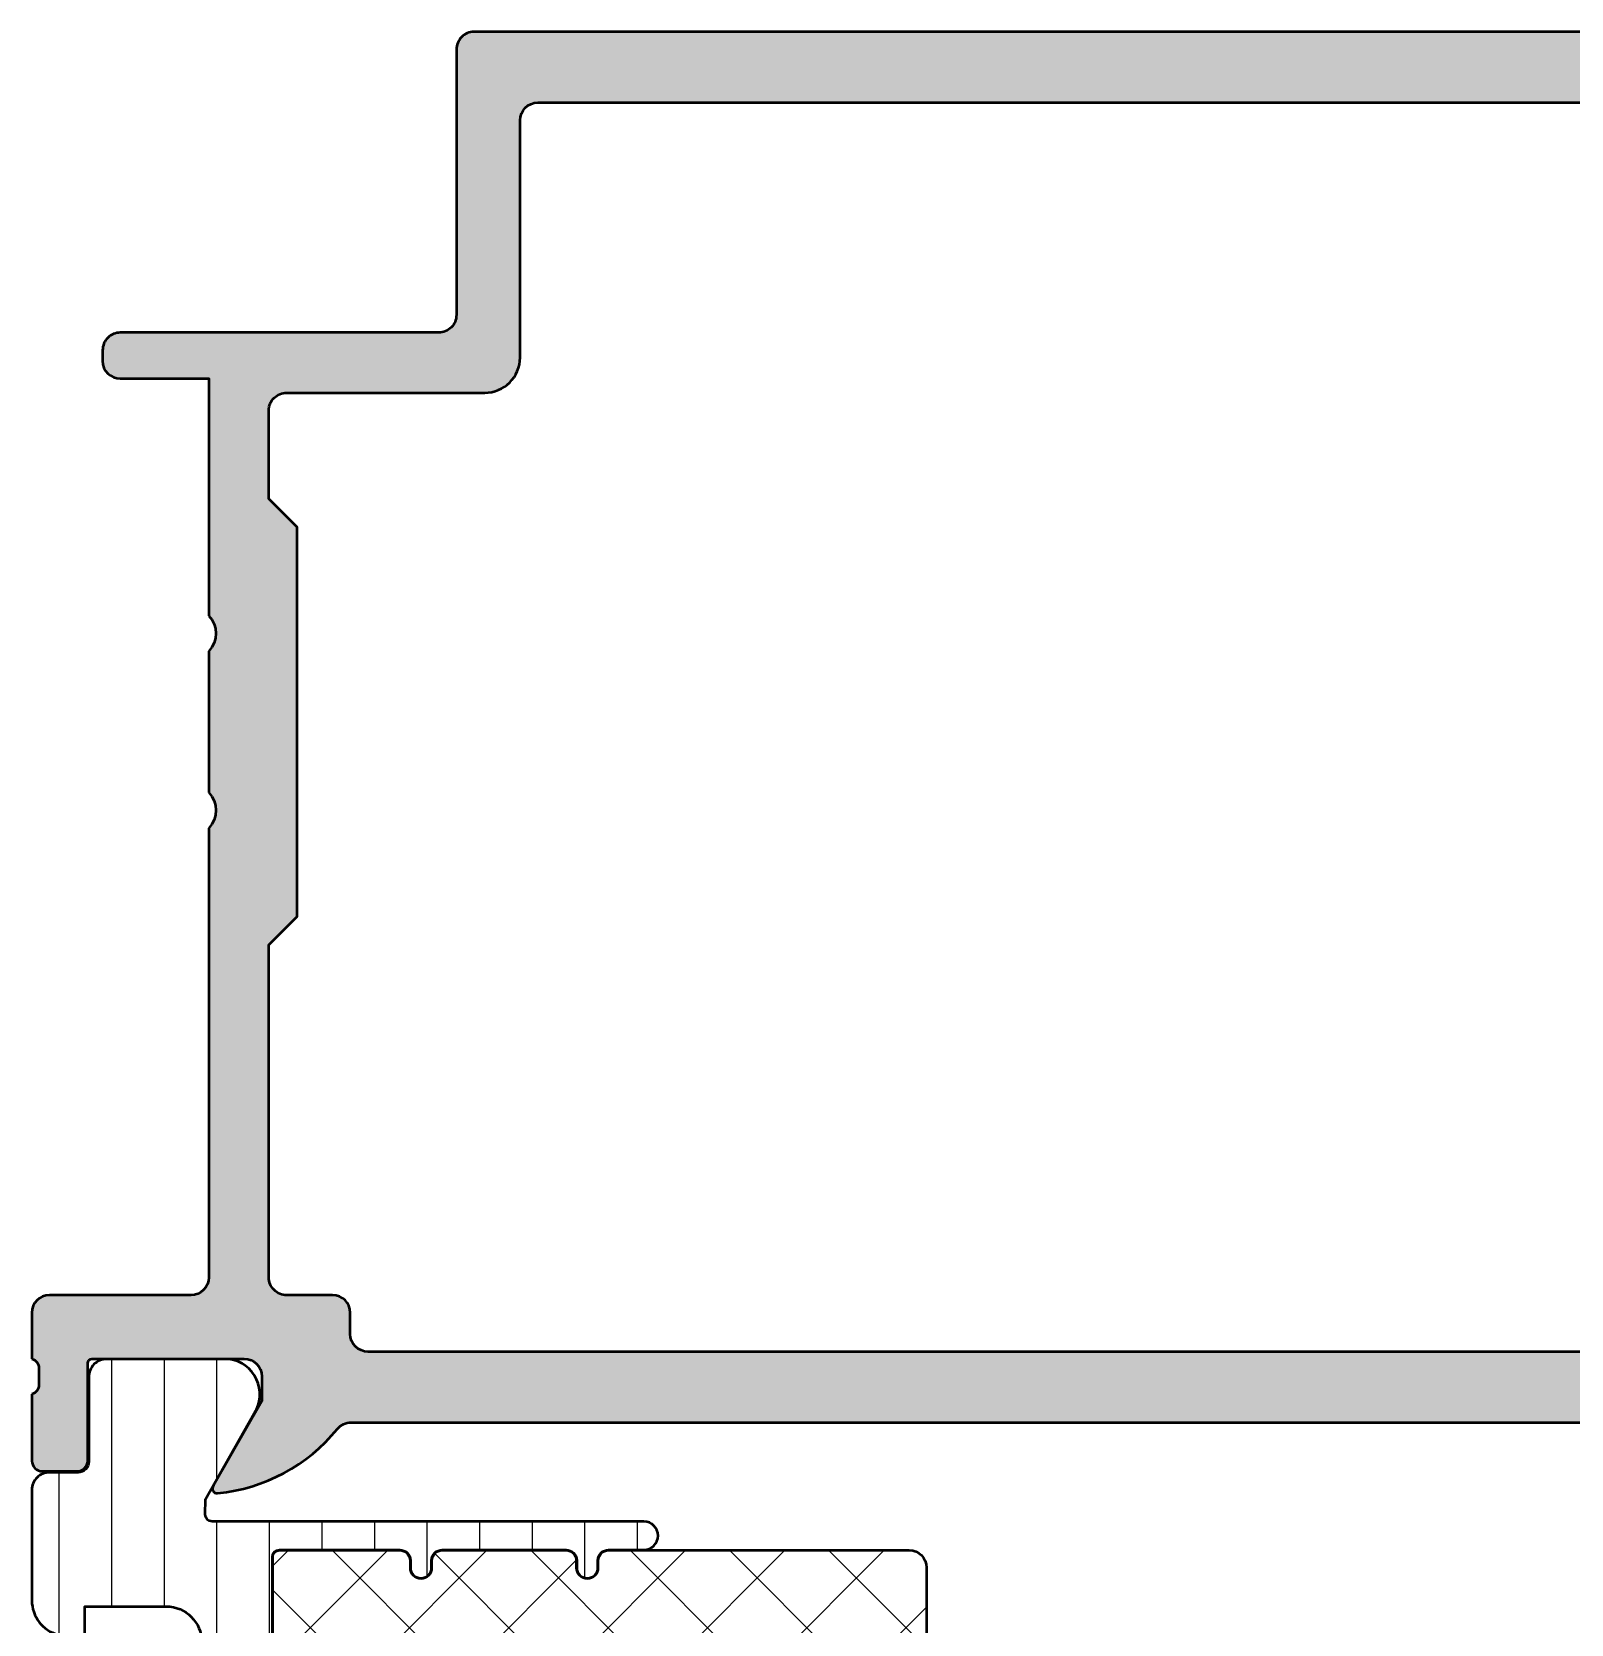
# Model space of a CAD drawing. Extents: x 5 to 135, y 0 to 90.
# Drawn here: x 23 to 66.51, y 45 to 90 of the extents above; entities that cross this region are included whole.
import ezdxf

# ---------------------------------------------------------------- set-up
doc = ezdxf.new("R2010")
doc.units = 0
for name, color, linetype, lineweight in [('0S-Alu contour', 7, 'Continuous', 50), ('0S-Alu hatch', 252, 'Continuous', 25), ('0S-Plastic contour', 254, 'Continuous', 50), ('0S-Plastic hatch', 253, 'Continuous', 25), ('0S-PT contour', 91, 'Continuous', 50), ('0S-PT hatch', 103, 'Continuous', 25)]:
    doc.layers.add(name, color=color, linetype=linetype, lineweight=lineweight)

# ---------------------------------------------------------------- blocks, each defined once
blk = doc.blocks.new('438170__1D05516E_EC9C_4BE5_8B2B_4D52592738B3_')
at = {"layer": '0S-Alu hatch'}
h = blk.add_hatch(color=256, dxfattribs=at)
edge = h.paths.add_edge_path()
edge.add_line((110, 90), (35.49998668463377, 90.00000000000047))
edge.add_arc((35.49998668463377, 89.50000000000013), 0.5000000000003411, 90, 180.00031508065)
edge.add_line((34.99998668464099, 89.49999725040276), (35.0000279287147, 82.00000274960851))
edge.add_ellipse((34.50002792872218, 82.00000000000159), major_axis=(-0.5000000000000854, 0), ratio=1, start_angle=89.9999999999983, end_angle=180.00031508065, ccw=False)
edge.add_line((34.50002792872216, 81.5000000000015), (25.50002792534575, 81.50000000000172))
edge.add_arc((25.50002792534574, 81.00000000000193), 0.4999999999997869, 89.99999999999837, 180)
edge.add_line((25.00002792534595, 81.00000000000193), (25.00002792534571, 80.70000000000236))
edge.add_arc((25.50002792534594, 80.70000000000199), 0.5000000000002274, 180, 270)
edge.add_line((25.50002792534594, 80.20000000000176), (28.00002792534588, 80.20000000000176))
edge.add_line((28.00002792534588, 80.20000000000176), (28.00002792534582, 73.49997253418145))
edge.add_ellipse((27.47500097135315, 72.99997253418145), major_axis=(-0.7250195186467849, 0), ratio=1, start_angle=136.398650048409, end_angle=223.6013499515911, ccw=False)
edge.add_line((28.00002792534582, 72.49997253418145), (28.00002792534576, 68.50000000000162))
edge.add_ellipse((27.47500096206292, 67.9999999911542), major_axis=(-0.7250195314758243, 0), ratio=1, start_angle=136.3986500484102, end_angle=223.6013499515962, ccw=False)
edge.add_line((28.00002792534582, 67.49999998230683), (27.99998982430046, 54.79999849996055))
edge.add_ellipse((27.49998982430287, 54.80000000000162), major_axis=(-0.4999999999998343, 0), ratio=1, start_angle=90, end_angle=179.9998281092619, ccw=False)
edge.add_line((27.49998982430287, 54.30000000000179), (23.49998982430313, 54.30000000000179))
edge.add_arc((23.49998982430313, 53.80000000000142), 0.5000000000003695, 90, 179.9998635457088)
edge.add_line((22.99998982430418, 53.80000119078975), (22.99998672830348, 52.50000000000057))
edge.add_ellipse((22.92115028176028, 52.23247940800724), major_axis=(-0.278895056327692, 0), ratio=1, start_angle=178.8354106259116, end_angle=253.58012358048842, ccw=False)
edge.add_line((23.19998772830358, 52.2268110000089), (23.19998772830349, 51.77321700000927))
edge.add_ellipse((22.92111963266049, 51.76755634053167), major_axis=(-0.278925541736984, 0), ratio=1, start_angle=106.42459455534001, end_angle=181.1628700729997, ccw=False)
edge.add_line((22.99998672830354, 51.50001300000887), (22.99998672830361, 49.62000200000024))
edge.add_arc((23.29998672830334, 49.62000200000026), 0.2999999999997271, 180, 269.9999999999919)
edge.add_line((23.29998672830329, 49.32000200000053), (24.27996104734628, 49.32000200000039))
edge.add_arc((24.27996104734632, 49.6200020000004), 0.3000000000000114, 269.9999999999919, 360)
edge.add_line((24.57996104734633, 49.6200020000004), (24.57996104734633, 52.38000000000035))
edge.add_ellipse((24.69996104734622, 52.38000000000035), major_axis=(-0.1199999999998908, 0), ratio=1, start_angle=270, end_angle=360, ccw=False)
edge.add_line((24.69996104734622, 52.50000000000024), (28.99998672830364, 52.50000000000024))
edge.add_ellipse((28.99998672830364, 52.00000000000027), major_axis=(-0.4999999999999716, 0), ratio=1, start_angle=180, end_angle=270, ccw=False)
edge.add_line((29.49998672830361, 52.00000000000027), (29.49998672830361, 51.30000000000042))
edge.add_line((29.49998672830361, 51.30000000000042), (28.13475784249806, 48.91635941813643))
edge.add_arc((28.23484741077079, 48.83108081220917), 0.1314928222600668, 139.5682419633989, 277.3366003641128)
edge.add_arc((27.76176348712832, 53.67660886184832), 5.000000000000373, 275.6225775508105, 320.7939814437909)
edge.add_ellipse((32.02359300292759, 50.20000000000269), major_axis=(-0.4999999999997529, 0), ratio=1, start_angle=269.9999999999984, end_angle=320.79398144379115, ccw=False)
edge.add_line((32.0235930029276, 50.70000000000245), (94.80000305174934, 50.69999999999947))
edge.add_ellipse((94.80000305174931, 50.19999999999461), major_axis=(-0.5000000000048673, 0), ratio=1, start_angle=197.7484163560703, end_angle=269.99999999999676, ccw=False)
edge.add_arc((100.0382262929281, 51.87660886184403), 5.000000000000405, 197.7484163560701, 264.3774224492231)
edge.add_arc((99.56188326710739, 47.03811978464394), 0.1381197846482686, 264.3774224492271, 389.9999999999965)
edge.add_line((99.68149850937805, 47.10717967696807), (98.30000305175571, 49.49999999999556))
edge.add_line((98.30000305175571, 49.49999999999556), (98.3000030517557, 50.19999999999573))
edge.add_ellipse((98.8000030517557, 50.19999999999573), major_axis=(-0.4999999999999858, 0), ratio=1, start_angle=270, end_angle=360, ccw=False)
edge.add_line((98.8000030517557, 50.69999999999571), (103.1000287327131, 50.69999999999573))
edge.add_ellipse((103.1000287327131, 50.5799999999959), major_axis=(-0.1199999999998269, 0), ratio=1, start_angle=180, end_angle=270, ccw=False)
edge.add_line((103.220028732713, 50.5799999999959), (103.220028732713, 47.82000199999572))
edge.add_arc((103.5200287327128, 47.82000199999572), 0.2999999999998408, 180, 269.9999999999973)
edge.add_line((103.5200287327128, 47.52000199999588), (104.5000030517558, 47.52000199999588))
edge.add_arc((104.5000030517558, 47.82000199999578), 0.2999999999998977, 269.9999999999973, 360)
edge.add_line((104.8000030517557, 47.82000199999578), (104.8000030517557, 49.70001300000433))
edge.add_ellipse((104.8788701473988, 49.96755634052711), major_axis=(-0.278925541736971, 0), ratio=1, start_angle=-1.1628700728680883, end_angle=73.57540544465712, ccw=False)
edge.add_line((104.6000020517558, 49.97321700000409), (104.6000020517558, 50.4268110000043))
edge.add_ellipse((104.8788394982987, 50.43247940800267), major_axis=(-0.2788950563273669, 0), ratio=1, start_angle=-73.58012358050229, end_angle=1.1645893740987958, ccw=False)
edge.add_line((104.8000030517557, 50.69999999999573), (104.8000030517574, 70.00000000000031))
edge.add_ellipse((105.1000030517576, 70.00000000000028), major_axis=(-0.300000000000125, 0), ratio=1, start_angle=269.99999999999454, end_angle=360, ccw=False)
edge.add_line((105.1000030517576, 70.30000000000041), (108.2999999999999, 70.30000000000007))
edge.add_line((108.2999999999999, 70.30000000000007), (108.2999999999999, 69.50000000000023))
edge.add_line((108.2999999999999, 69.50000000000023), (109.2999999999999, 69.50000000000024))
edge.add_arc((109.2999999999999, 70.00000000000023), 0.4999999999999858, 270, 360)
edge.add_line((109.7999999999999, 70.00000000000023), (109.7999999999999, 74.50000000000028))
edge.add_arc((108.8, 74.50000000000028), 0.999999999999943, 0, 90)
edge.add_line((108.8, 75.50000000000021), (108.2999999999999, 75.50000000000021))
edge.add_line((108.2999999999999, 75.50000000000021), (108.2999999999999, 73.0000000000002))
edge.add_ellipse((107.3, 73.0000000000002), major_axis=(-0.9999999999999715, 0), ratio=1, start_angle=90.0000000000008, end_angle=180, ccw=False)
edge.add_line((107.3, 72.00000000000023), (105.9999999999999, 72.00000000000021))
edge.add_ellipse((105.9999999999999, 73.00000000000013), major_axis=(-0.9999999999999147, 0), ratio=1, start_angle=0, end_angle=90, ccw=False)
edge.add_line((105, 73.00000000000013), (104.9999999999999, 80.00000000000023))
edge.add_ellipse((105.5249999999999, 80.50000000000023), major_axis=(-0.7249999999999732, 0), ratio=1, start_angle=-43.60281897270562, end_angle=43.60281897270568, ccw=False)
edge.add_line((104.9999999999999, 81.00000000000021), (104.9999999999999, 87.0000000000002))
edge.add_ellipse((106, 87.0000000000002), major_axis=(-1.000000000000028, 0), ratio=1, start_angle=270, end_angle=360, ccw=False)
edge.add_line((106, 88.00000000000023), (107.2999999999999, 88.00000000000023))
edge.add_ellipse((107.2999999999999, 87.00000000000021), major_axis=(-1, 0), ratio=1, start_angle=180, end_angle=270, ccw=False)
edge.add_line((108.2999999999999, 87.00000000000021), (108.2999999999999, 85.50000000000023))
edge.add_line((108.2999999999999, 85.50000000000023), (108.8999999999999, 85.50000000000023))
edge.add_line((108.8999999999999, 85.50000000000023), (109.9999999999999, 86.60000000000014))
edge.add_line((109.9999999999999, 86.60000000000014), (110, 90))
edge = h.paths.add_edge_path()
edge.add_line((36.80000730490046, 80.79999999998356), (36.8000073050211, 87.49963954735553))
edge.add_ellipse((37.30000730502114, 87.49963954735553), major_axis=(-0.5000000000000427, 0), ratio=1, start_angle=270.0006221125679, end_angle=360, ccw=False)
edge.add_line((37.30000187606483, 87.99963954732608), (102.4999976228007, 88.00034748316875))
edge.add_ellipse((102.5000030517569, 87.50034748319814), major_axis=(-0.5000000000000855, 0), ratio=1, start_angle=180, end_angle=270.0006221125549, ccw=False)
edge.add_line((103.000003051757, 87.50034748319814), (103.0000030517565, 53.19999999999884))
edge.add_ellipse((102.5000030517565, 53.19999999999884), major_axis=(-0.5, 0), ratio=1, start_angle=89.9999999999967, end_angle=180, ccw=False)
edge.add_line((102.5000030517565, 52.69999999999884), (32.49998997047801, 52.70000000000242))
edge.add_ellipse((32.49998997047804, 53.20000000000241), major_axis=(-0.4999999999999858, 0), ratio=1, start_angle=0, end_angle=89.9999999999967, ccw=False)
edge.add_line((31.99998997047805, 53.20000000000241), (31.99998997047805, 53.79932858417095))
edge.add_arc((31.499989970478, 53.79932858417095), 0.500000000000057, 0, 90)
edge.add_line((31.499989970478, 54.29932858417101), (30.19998997048262, 54.29932858417101))
edge.add_ellipse((30.19998997048262, 54.79932858417097), major_axis=(-0.4999999999999574, 0), ratio=1, start_angle=-0.00023128442859388088, end_angle=90, ccw=False)
edge.add_line((29.69998997048674, 54.79933060250831), (29.70002792286192, 64.20122159173854))
edge.add_line((29.70002792286192, 64.20122159173854), (30.50002792534599, 65.00122159422199))
edge.add_line((30.50002792534599, 65.00122159422199), (30.50002792534565, 76.00122759258501))
edge.add_line((30.50002792534565, 76.00122759258501), (29.70002792534592, 76.80122759258451))
edge.add_line((29.70002792534592, 76.80122759258451), (29.70002792534586, 79.30000000000166))
edge.add_ellipse((30.20002792534589, 79.30000000000166), major_axis=(-0.5000000000000285, 0), ratio=1, start_angle=269.99999999999676, end_angle=360, ccw=False)
edge.add_line((30.20002792534592, 79.80000000000169), (35.80000730490059, 79.80000000000167))
edge.add_arc((35.80000730490059, 80.80000000000155), 0.9999999999998721, 270, 360)
at = {"layer": '0S-Alu contour', "color": 7}
for points in [[(110, 90), (35.49998668463377, 90.00000000000047)], [(34.99998668464099, 89.49999725040276), (35.0000279287147, 82.00000274960851)], [(37.30000187606483, 87.99963954732608), (102.4999976228007, 88.00034748316875)], [(36.80000730490046, 80.79999999998356), (36.8000073050211, 87.49963954735553)], [(34.50002792872216, 81.5000000000015), (25.50002792534575, 81.50000000000172)], [(25.00002792534595, 81.00000000000193), (25.00002792534571, 80.70000000000236)], [(25.50002792534594, 80.20000000000176), (28.00002792534588, 80.20000000000176), (28.00002792534582, 73.49997253418145)], [(30.20002792534592, 79.80000000000169), (35.80000730490059, 79.80000000000167)], [(29.69998997048674, 54.79933060250831), (29.70002792286192, 64.20122159173854), (30.50002792534599, 65.00122159422199), (30.50002792534565, 76.00122759258501), (29.70002792534592, 76.80122759258451), (29.70002792534586, 79.30000000000166)], [(28.00002792534582, 72.49997253418145), (28.00002792534576, 68.50000000000162)], [(28.00002792534582, 67.49999998230683), (27.99998982430046, 54.79999849996055)], [(27.49998982430287, 54.30000000000179), (23.49998982430313, 54.30000000000179)], [(31.499989970478, 54.29932858417101), (30.19998997048262, 54.29932858417101)], [(22.99998982430418, 53.80000119078975), (22.99998672830348, 52.50000000000057)], [(31.99998997047805, 53.20000000000241), (31.99998997047805, 53.79932858417095)], [(102.5000030517565, 52.69999999999884), (32.49998997047801, 52.70000000000242)], [(23.19998772830358, 52.2268110000089), (23.19998772830349, 51.77321700000927)], [(24.57996104734633, 49.6200020000004), (24.57996104734633, 52.38000000000035)], [(24.69996104734622, 52.50000000000024), (28.99998672830364, 52.50000000000024)], [(29.49998672830361, 52.00000000000027), (29.49998672830361, 51.30000000000042), (28.13475784249806, 48.91635941813643)], [(22.99998672830354, 51.50001300000887), (22.99998672830361, 49.62000200000024)], [(32.0235930029276, 50.70000000000245), (94.80000305174934, 50.69999999999947)], [(23.29998672830329, 49.32000200000053), (24.27996104734628, 49.32000200000039)]]:
    blk.add_lwpolyline(points, dxfattribs=at)
for centre, radius, start, end in [((35.49998668463377, 89.50000000000013), 0.5000000000003411, 90, 180.00031508065), ((25.50002792534574, 81.00000000000193), 0.4999999999997869, 89.99999999999837, 180), ((25.50002792534594, 80.70000000000199), 0.5000000000002274, 180, 270), ((35.80000730490059, 80.80000000000155), 0.9999999999998721, 270, 0), ((23.49998982430313, 53.80000000000142), 0.5000000000003695, 90, 179.9998635457088), ((31.499989970478, 53.79932858417095), 0.500000000000057, 0, 90), ((27.76176348712832, 53.67660886184832), 5.000000000000373, 275.6225775508105, 320.7939814437909), ((23.29998672830334, 49.62000200000026), 0.2999999999997271, 180, 269.9999999999919), ((24.27996104734632, 49.6200020000004), 0.3000000000000114, 269.9999999999919, 0), ((28.23484741077079, 48.83108081220917), 0.1314928222600668, 139.5682419633989, 277.3366003641128)]:
    blk.add_arc(centre, radius, start, end, dxfattribs=at)
at = {"layer": '0S-Alu contour', "color": 7, "extrusion": (0, 0, -1)}
for centre, radius, start, end in [((-37.30000730502114, 87.49963954735553), 0.5000000000000427, 0, 89.9993778874321), ((-34.50002792872218, 82.00000000000159), 0.5000000000000854, 179.99968491935, 270.0000000000017), ((-30.20002792534589, 79.30000000000166), 0.5000000000000285, 0, 90.00000000000325), ((-27.47500097135315, 72.99997253418145), 0.7250195186467849, 136.3986500484089, 223.601349951591), ((-27.47500096206292, 67.9999999911542), 0.7250195314758243, 136.3986500484038, 223.6013499515898), ((-27.49998982430287, 54.80000000000162), 0.4999999999998343, 180.0001718907381, 270), ((-30.19998997048262, 54.79932858417097), 0.4999999999999574, 270, 0.0002312844285367), ((-32.49998997047804, 53.20000000000241), 0.4999999999999858, 270.0000000000033, 0), ((-22.92115028176028, 52.23247940800724), 0.278895056327692, 106.4198764195116, 181.1645893740885), ((-24.69996104734622, 52.38000000000035), 0.1199999999998909, 0, 90), ((-28.99998672830364, 52.00000000000027), 0.4999999999999716, 90, 180), ((-22.92111963266049, 51.76755634053167), 0.278925541736984, 178.8371299270003, 253.57540544466), ((-32.02359300292759, 50.20000000000269), 0.4999999999997529, 39.20601855620883, 90.0000000000016)]:
    blk.add_arc(centre, radius, start, end, dxfattribs=at)
blk = doc.blocks.new('284259__58553F47_09EC_408F_94C0_0DFBBCF544B6___F03241F6_946D_484C_BD6D_62B1DB7DDAC7_')
at = {"layer": '0S-Plastic hatch'}
h = blk.add_hatch(dxfattribs=at)
h.set_pattern_fill('ANSI31', color=256, scale=0.4680000000000001, angle=45, style=0)
h.set_pattern_definition([(90, (0, 0), (-1.4859, 0), [])])
edge = h.paths.add_edge_path()
edge.add_line((22.99998674323192, 48.79000299999766), (22.999986728302, 45.66896648204918))
edge.add_arc((24.00109833444349, 45.66967109353213), 1.001111854104481, 180.040326430396, 254.9402975235306)
edge.add_line((23.74098404275708, 44.70294181411158), (24.49998672830331, 44.49999991958055))
edge.add_line((24.49998672830331, 44.49999991958055), (24.49996384012012, 45.49999991958049))
edge.add_line((24.49996384012012, 45.49999991958049), (26.79987212951386, 45.49999992563205))
edge.add_ellipse((26.79987212951385, 44.4998822681647), major_axis=(-1.000117657467349, 0), ratio=1, start_angle=180, end_angle=269.9999999999992, ccw=False)
edge.add_line((27.79998978698119, 44.4998822681647), (27.79998978698126, 37.90010917127506))
edge.add_ellipse((26.79988052924239, 37.90010917127506), major_axis=(-1.00010925773887, 0), ratio=1, start_angle=90.00000030740688, end_angle=180, ccw=False)
edge.add_line((26.79988053460824, 36.89999991353619), (25.50010101908842, 36.89999991261349))
edge.add_ellipse((25.50010101908843, 37.90013710098986), major_axis=(-1.000137188376371, 0), ratio=1, start_angle=0, end_angle=89.9999999999992, ccw=False)
edge.add_line((24.49996383071206, 37.90013710098986), (24.49996384012, 41.4999999195805))
edge.add_line((24.49996384012, 41.4999999195805), (23.74098404275642, 41.29699698989327))
edge.add_arc((24.0011716479505, 40.33020355047965), 1.001192860736555, 105.0627999273956, 179.9547890311816)
edge.add_line((22.99997909890913, 40.33099357192443), (22.99997909890906, 31.66900626725561))
edge.add_arc((24.00113193529431, 31.66971090775821), 1.00115308435846, 180.040326430414, 254.9402975235496)
edge.add_line((23.74100693094084, 30.70294181411145), (24.49996384012, 30.50001215925068))
edge.add_line((24.49996384012, 30.50001215925068), (24.49996383071204, 34.09986884497104))
edge.add_ellipse((25.50010101908843, 34.09986884497101), major_axis=(-1.000137188376399, 0), ratio=1, start_angle=270.00000026673837, end_angle=360, ccw=False)
edge.add_line((25.50010101443233, 35.10000603334741), (26.79988052924236, 35.10000603242477))
edge.add_ellipse((26.7998805292424, 34.09989677468593), major_axis=(-1.000109257738841, 0), ratio=1, start_angle=180, end_angle=270.00000000000244, ccw=False)
edge.add_line((27.79998978698124, 34.09989677468593), (27.79998978006084, 25.81576744381206))
edge.add_ellipse((27.4999897800609, 25.81576744381207), major_axis=(-0.2999999999999403, 0), ratio=1, start_angle=68.53974442791849, end_angle=180, ccw=False)
edge.add_arc((25.99998126739283, 22.00001398454327), 3.799999999999879, 68.53974442791804, 107.0188797955992)
edge.add_ellipse((24.79996536599561, 25.92046827408582), major_axis=(-0.2999999999999751, 0), ratio=1, start_angle=0, end_angle=107.01887979559751, ccw=False)
edge.add_line((24.49996536599563, 25.92046827408582), (24.49996536599552, 27.49999991958027))
edge.add_line((24.49996536599552, 27.49999991958027), (23.74098556863144, 27.2969969898931))
edge.add_arc((24.00117317382618, 26.33020355047949), 1.001192860736714, 105.0627999274319, 179.954789031246)
edge.add_line((22.99998062478464, 26.33099357192314), (22.99998062478471, 20.10004730203323))
edge.add_arc((23.19998062478472, 20.10004730203323), 0.2000000000000028, 180, 269.9999999999959)
edge.add_line((23.1999806247847, 19.90004730203322), (24.825995996266, 19.90004730203322))
edge.add_arc((24.82599599626599, 20.10004730203347), 0.2000000000002515, 270.0000000000041, 354.9998434473366)
edge.add_line((25.02523488825568, 20.08261560909159), (25.09883896276901, 20.92388755558904))
edge.add_arc((24.79998062478479, 20.95003509500184), 0.3000000000000504, 354.9998434473374, 449.9999999999729)
edge.add_line((24.79998062478494, 21.25003509500189), (24.41337675759654, 21.25003509500204))
edge.add_ellipse((26.00003992233552, 22.10003509597875), major_axis=(-1.799999999999979, 0), ratio=1, start_angle=151.8213572241999, end_angle=28.1786427758002, ccw=False)
edge.add_line((27.5867030870745, 21.25003509500204), (27.19998062478487, 21.25003509500204))
edge.add_arc((27.19998062478486, 20.9500350950019), 0.3000000000001428, 89.99999999999729, 185.0001565526666)
edge.add_line((26.90112228680055, 20.92388755558908), (26.97472636131396, 20.08261560909136))
edge.add_arc((27.17396525330335, 20.10004730203324), 0.1999999999999543, 185.0001565526677, 270)
edge.add_line((27.17396525330335, 19.90004730203328), (28.49998062478777, 19.90004730203322))
edge.add_arc((28.4999806247878, 20.40004730203338), 0.5000000000001599, 269.9999999999968, 362.2920152210359)
edge.add_ellipse((30.99798057030176, 20.50002866135833), major_axis=(-1.999999999999889, 0), ratio=1, start_angle=-89.99999999999898, end_angle=2.2920152210356264, ccw=False)
edge.add_line((30.99798057030173, 22.50002866135822), (40.29998360589394, 22.50002866135839))
edge.add_arc((40.29998360589394, 22.90002255784277), 0.399993896484375, 270, 450)
edge.add_line((40.29998360589394, 23.30001645432714), (39.29998055413613, 23.30001645432714))
edge.add_ellipse((39.29998055413613, 23.60001645432721), major_axis=(-0.3000000000000682, 0), ratio=1, start_angle=0, end_angle=90, ccw=False)
edge.add_line((38.99998055413606, 23.60001645432721), (38.99998055413606, 23.80001645432976))
edge.add_arc((38.69998513177272, 23.80001645432972), 0.2999954223633381, 0, 180)
edge.add_line((38.39998970940938, 23.80001645432968), (38.39998970940944, 23.60001645432733))
edge.add_ellipse((38.0999897094094, 23.60001645432725), major_axis=(-0.3000000000000398, 0), ratio=1, start_angle=89.99999999999733, end_angle=180, ccw=False)
edge.add_line((38.09998970940938, 23.30001645432721), (34.59998055413607, 23.30001645432714))
edge.add_ellipse((34.59998055413608, 23.60001645432716), major_axis=(-0.3000000000000149, 0), ratio=1, start_angle=0, end_angle=89.99999999999733, ccw=False)
edge.add_line((34.29998055413607, 23.60001645432716), (34.29998055413613, 23.80001645432699))
edge.add_arc((33.99998513177282, 23.80001645432705), 0.2999954223633097, 0, 180)
edge.add_line((33.69998970940951, 23.80001645432711), (33.69998970940945, 23.60001645432717))
edge.add_ellipse((33.3999897094094, 23.60001645432725), major_axis=(-0.300000000000054, 0), ratio=1, start_angle=90.00000000000267, end_angle=180, ccw=False)
edge.add_line((33.39998970940941, 23.3000164543272), (29.9999867283033, 23.30001645432709))
edge.add_ellipse((29.9999867283033, 23.50001645432536), major_axis=(-0.1999999999982691, 0), ratio=1, start_angle=0, end_angle=90, ccw=False)
edge.add_line((29.79998672830503, 23.50001645432536), (29.79998672830327, 46.90001645432683))
edge.add_ellipse((29.99998672830328, 46.90001645432685), major_axis=(-0.200000000000017, 0), ratio=1, start_angle=270.0000000000041, end_angle=360, ccw=False)
edge.add_line((29.99998672830327, 47.10001645432686), (33.39998970940954, 47.10001645432675))
edge.add_ellipse((33.39998970940954, 46.80001645432674), major_axis=(-0.3000000000000114, 0), ratio=1, start_angle=180, end_angle=270, ccw=False)
edge.add_line((33.69998970940955, 46.80001645432674), (33.69998970940945, 46.60001645432704))
edge.add_arc((33.99998513177279, 46.60001645432701), 0.2999954223633381, 180, 360)
edge.add_line((34.29998055413613, 46.60001645432698), (34.29998055413613, 46.8000164543269))
edge.add_ellipse((34.59998055413603, 46.80001645432691), major_axis=(-0.2999999999998977, 0), ratio=1, start_angle=270, end_angle=360, ccw=False)
edge.add_line((34.59998055413603, 47.1000164543268), (38.0999897094094, 47.10001645432682))
edge.add_ellipse((38.0999897094094, 46.80001645432681), major_axis=(-0.3000000000000114, 0), ratio=1, start_angle=180, end_angle=270, ccw=False)
edge.add_line((38.39998970940941, 46.80001645432681), (38.39998970940927, 46.6000164543245))
edge.add_arc((38.69998513177267, 46.60001645432436), 0.2999954223633949, 180, 360)
edge.add_line((38.99998055413606, 46.60001645432423), (38.99998055413608, 46.80001645432684))
edge.add_ellipse((39.2999805541361, 46.80001645432684), major_axis=(-0.3000000000000256, 0), ratio=1, start_angle=270.00000000000273, end_angle=360, ccw=False)
edge.add_line((39.29998055413609, 47.10001645432686), (40.29998360589397, 47.10001645432686))
edge.add_arc((40.29998360589395, 47.50001035081122), 0.3999938964843466, 270.0000000000021, 450.000000000002)
edge.add_line((40.29998360589394, 47.90000424729556), (28.0999901823073, 47.90000424729573))
edge.add_ellipse((28.09999018230731, 48.10000424729573), major_axis=(-0.2000000000000028, 0), ratio=1, start_angle=0, end_angle=89.99999999999591, ccw=False)
edge.add_line((27.89999018230731, 48.10000424729573), (27.90503311858169, 48.53086750689143))
edge.add_line((27.90503311858169, 48.53086750689143), (29.28546822640297, 50.95954699999747))
edge.add_arc((28.44421557741173, 51.50018192527475), 0.9999960709244554, 327.2729839001503, 441.8183919481008)
edge.add_line((28.58652622640306, 52.48999999999758), (25.10998208867839, 52.49000000000465))
edge.add_arc((25.10998208867838, 51.99000402255906), 0.499995977445586, 89.99999999999837, 180.0079248057727)
edge.add_line((24.60998611601544, 51.989934866139), (24.61031805876728, 49.59004449382497))
edge.add_ellipse((24.31031806163682, 49.59000299999777), major_axis=(-0.300000000000019, 0), ratio=1, start_angle=89.99999999999733, end_angle=180.0079247372928, ccw=False)
edge.add_line((24.31031806163681, 49.29000299999775), (23.49998674323207, 49.2900029999978))
edge.add_arc((23.49998674323206, 48.79000299999766), 0.500000000000135, 89.99999999999837, 180)
at = {"layer": '0S-Plastic contour', "color": 7}
for points in [[(28.58652622640306, 52.48999999999758), (25.10998208867839, 52.49000000000465)], [(24.60998611601544, 51.989934866139), (24.61031805876728, 49.59004449382497)], [(27.89999018230731, 48.10000424729573), (27.90503311858169, 48.53086750689143), (29.28546822640297, 50.95954699999747)], [(24.31031806163681, 49.29000299999775), (23.49998674323207, 49.2900029999978)], [(22.99998674323192, 48.79000299999766), (22.999986728302, 45.66896648204918)], [(40.29998360589394, 47.90000424729556), (28.0999901823073, 47.90000424729573)], [(29.79998672830503, 23.50001645432536), (29.79998672830327, 46.90001645432683)], [(29.99998672830327, 47.10001645432686), (33.39998970940954, 47.10001645432675)], [(34.59998055413603, 47.1000164543268), (38.0999897094094, 47.10001645432682)], [(39.29998055413609, 47.10001645432686), (40.29998360589397, 47.10001645432686)], [(33.69998970940955, 46.80001645432674), (33.69998970940945, 46.60001645432704)], [(34.29998055413613, 46.60001645432698), (34.29998055413613, 46.8000164543269)], [(38.39998970940941, 46.80001645432681), (38.39998970940927, 46.6000164543245)], [(38.99998055413606, 46.60001645432423), (38.99998055413608, 46.80001645432684)], [(23.74098404275708, 44.70294181411158), (24.49998672830331, 44.49999991958055), (24.49996384012012, 45.49999991958049), (26.79987212951386, 45.49999992563205)], [(27.79998978698119, 44.4998822681647), (27.79998978698126, 37.90010917127506)], [(24.49996383071206, 37.90013710098986), (24.49996384012, 41.4999999195805), (23.74098404275642, 41.29699698989327)], [(22.99997909890913, 40.33099357192443), (22.99997909890906, 31.66900626725561)], [(26.79988053460824, 36.89999991353619), (25.50010101908842, 36.89999991261349)], [(25.50010101443233, 35.10000603334741), (26.79988052924236, 35.10000603242477)], [(23.74100693094084, 30.70294181411145), (24.49996384012, 30.50001215925068), (24.49996383071204, 34.09986884497104)], [(27.79998978698124, 34.09989677468593), (27.79998978006084, 25.81576744381206)], [(24.49996536599563, 25.92046827408582), (24.49996536599552, 27.49999991958027), (23.74098556863144, 27.2969969898931)], [(22.99998062478464, 26.33099357192314), (22.99998062478471, 20.10004730203323)], [(33.69998970940951, 23.80001645432711), (33.69998970940945, 23.60001645432717)], [(34.29998055413607, 23.60001645432716), (34.29998055413613, 23.80001645432699)], [(38.39998970940938, 23.80001645432968), (38.39998970940944, 23.60001645432733)], [(38.99998055413606, 23.60001645432721), (38.99998055413606, 23.80001645432976)], [(33.39998970940941, 23.3000164543272), (29.9999867283033, 23.30001645432709)], [(38.09998970940938, 23.30001645432721), (34.59998055413607, 23.30001645432714)], [(40.29998360589394, 23.30001645432714), (39.29998055413613, 23.30001645432714)], [(30.99798057030173, 22.50002866135822), (40.29998360589394, 22.50002866135839)], [(24.79998062478494, 21.25003509500189), (24.41337675759654, 21.25003509500204)], [(27.5867030870745, 21.25003509500204), (27.19998062478487, 21.25003509500204)], [(25.02523488825568, 20.08261560909159), (25.09883896276901, 20.92388755558904)], [(26.90112228680055, 20.92388755558908), (26.97472636131396, 20.08261560909136)], [(23.1999806247847, 19.90004730203322), (24.825995996266, 19.90004730203322)], [(27.17396525330335, 19.90004730203328), (28.49998062478777, 19.90004730203322)]]:
    blk.add_lwpolyline(points, dxfattribs=at)
for centre, radius, start, end in [((25.10998208867838, 51.99000402255906), 0.499995977445586, 89.99999999999837, 180.0079248057727), ((28.44421557741173, 51.50018192527475), 0.9999960709244554, 327.2729839001503, 81.81839194810085), ((23.49998674323206, 48.79000299999766), 0.500000000000135, 89.99999999999837, 180), ((40.29998360589395, 47.50001035081122), 0.3999938964843466, 270.0000000000021, 90.00000000000205), ((33.99998513177279, 46.60001645432701), 0.2999954223633381, 180, 0), ((38.69998513177267, 46.60001645432436), 0.2999954223633949, 180, 0), ((24.00109833444349, 45.66967109353213), 1.001111854104481, 180.040326430396, 254.9402975235306), ((24.0011716479505, 40.33020355047965), 1.001192860736555, 105.0627999273956, 179.9547890311816), ((24.00113193529431, 31.66971090775821), 1.00115308435846, 180.040326430414, 254.9402975235496), ((24.00117317382618, 26.33020355047949), 1.001192860736714, 105.0627999274319, 179.954789031246), ((25.99998126739283, 22.00001398454327), 3.799999999999879, 68.53974442791804, 107.0188797955992), ((33.99998513177282, 23.80001645432705), 0.2999954223633097, 0, 180), ((38.69998513177272, 23.80001645432972), 0.2999954223633381, 0, 180), ((40.29998360589394, 22.90002255784277), 0.399993896484375, 270, 90), ((24.79998062478479, 20.95003509500184), 0.3000000000000504, 354.9998434473374, 89.99999999997284), ((27.19998062478486, 20.9500350950019), 0.3000000000001428, 89.99999999999729, 185.0001565526666), ((28.4999806247878, 20.40004730203338), 0.5000000000001599, 269.9999999999968, 2.292015221035908), ((23.19998062478472, 20.10004730203323), 0.2000000000000028, 180, 269.9999999999959), ((24.82599599626599, 20.10004730203347), 0.2000000000002515, 270.0000000000041, 354.9998434473366), ((27.17396525330335, 20.10004730203324), 0.1999999999999543, 185.0001565526677, 270)]:
    blk.add_arc(centre, radius, start, end, dxfattribs=at)
at = {"layer": '0S-Plastic contour', "color": 7, "extrusion": (0, 0, -1)}
for centre, radius, start, end in [((-24.31031806163682, 49.59000299999777), 0.300000000000019, 179.9920752627072, 270.0000000000027), ((-28.09999018230731, 48.10000424729573), 0.2000000000000028, 270.0000000000041, 0), ((-29.99998672830328, 46.90001645432685), 0.200000000000017, 0, 89.99999999999594), ((-33.39998970940954, 46.80001645432674), 0.3000000000000114, 90, 180), ((-34.59998055413603, 46.80001645432691), 0.2999999999998977, 0, 90), ((-38.0999897094094, 46.80001645432681), 0.3000000000000114, 90, 180), ((-39.2999805541361, 46.80001645432684), 0.3000000000000256, 0, 89.99999999999729), ((-26.79987212951385, 44.4998822681647), 1.000117657467349, 90.00000000000081, 180), ((-25.50010101908843, 37.90013710098986), 1.000137188376371, 270.0000000000008, 0), ((-26.79988052924239, 37.90010917127506), 1.00010925773887, 180, 269.9999996925931), ((-25.50010101908843, 34.09986884497101), 1.000137188376399, 0, 89.99999973326165), ((-26.7998805292424, 34.09989677468593), 1.000109257738841, 89.99999999999756, 180), ((-24.79996536599561, 25.92046827408582), 0.2999999999999751, 252.9811202044025, 0), ((-27.4999897800609, 25.81576744381207), 0.2999999999999403, 180, 291.4602555720815), ((-26.00003992233552, 22.10003509597875), 1.799999999999979, 331.8213572241998, 208.1786427758002), ((-29.9999867283033, 23.50001645432536), 0.1999999999982691, 270, 0), ((-33.3999897094094, 23.60001645432725), 0.300000000000054, 180, 269.9999999999973), ((-34.59998055413608, 23.60001645432716), 0.3000000000000149, 270.0000000000027, 0), ((-38.0999897094094, 23.60001645432725), 0.3000000000000398, 180, 270.0000000000027), ((-39.29998055413613, 23.60001645432721), 0.3000000000000682, 270, 0), ((-30.99798057030176, 20.50002866135833), 1.999999999999889, 357.7079847789644, 89.99999999999898)]:
    blk.add_arc(centre, radius, start, end, dxfattribs=at)
blk = doc.blocks.new('439120__6E0EBD5B_D779_45DD_9AAA_1F7CC7FA0550_')
at = {"layer": '0S-PT hatch'}
h = blk.add_hatch(dxfattribs=at)
h.set_pattern_fill('ANSI37', color=256, scale=0.625, angle=90, style=0)
h.set_pattern_definition([(135, (0, 0), (-1.403165018917055, -1.403165018917055), []), (225, (0, 0), (1.403165018917055, -1.403165018917055), [])])
edge = h.paths.add_edge_path()
edge.add_ellipse((47.79998672830319, 46.60001645432317), major_axis=(-0.4900000000001157, 0), ratio=1, start_angle=180, end_angle=270, ccw=False)
edge.add_line((48.2899867283033, 46.60001645432317), (48.28998672830326, 23.80001645432254))
edge.add_ellipse((47.7999867283033, 23.80001645432254), major_axis=(-0.4899999999999523, 0), ratio=1, start_angle=90.0000000000017, end_angle=180, ccw=False)
edge.add_line((47.79998672830332, 23.31001645432259), (39.2999805541361, 23.3100164543226))
edge.add_ellipse((39.2999805541361, 23.60001645432264), major_axis=(-0.2900000000000418, 0), ratio=1, start_angle=0, end_angle=90, ccw=False)
edge.add_line((39.00998055413606, 23.60001645432264), (39.00998055413607, 23.80001645432291))
edge.add_arc((38.69998513177278, 23.80001645432289), 0.3099954223632864, 0, 180)
edge.add_line((38.38998970940949, 23.80001645432288), (38.38998970940949, 23.60001645432312))
edge.add_ellipse((38.09998970940942, 23.60001645432312), major_axis=(-0.2900000000000773, 0), ratio=1, start_angle=90.00000000000279, end_angle=180, ccw=False)
edge.add_line((38.09998970940943, 23.31001645432305), (34.59998055413603, 23.31001645432305))
edge.add_ellipse((34.59998055413604, 23.60001645432301), major_axis=(-0.2899999999999565, 0), ratio=1, start_angle=0, end_angle=89.99999999999733, ccw=False)
edge.add_line((34.30998055413609, 23.60001645432301), (34.30998055413608, 23.80001645432288))
edge.add_arc((33.99998513177276, 23.80001645432289), 0.3099954223633148, 0, 180)
edge.add_line((33.68998970940945, 23.80001645432291), (33.68998970940945, 23.60001645432292))
edge.add_ellipse((33.39998970940952, 23.60001645432292), major_axis=(-0.289999999999921, 0), ratio=1, start_angle=90, end_angle=180, ccw=False)
edge.add_line((33.39998970940952, 23.310016454323), (29.99998672830337, 23.31001645432294))
edge.add_ellipse((29.99998672830339, 23.50001645432293), major_axis=(-0.1899999999999906, 0), ratio=1, start_angle=0, end_angle=89.99999999999568, ccw=False)
edge.add_line((29.8099867283034, 23.50001645432293), (29.80998672830333, 46.90001645432293))
edge.add_ellipse((29.99998672830328, 46.90001645432293), major_axis=(-0.1899999999999551, 0), ratio=1, start_angle=270, end_angle=360, ccw=False)
edge.add_line((29.99998672830328, 47.09001645432288), (33.39998970940947, 47.09001645432283))
edge.add_ellipse((33.39998970940947, 46.80001645432285), major_axis=(-0.2899999999999849, 0), ratio=1, start_angle=180, end_angle=270, ccw=False)
edge.add_line((33.68998970940945, 46.80001645432285), (33.68998970940945, 46.60001645432292))
edge.add_arc((33.99998513177276, 46.60001645432291), 0.3099954223633148, 180, 360)
edge.add_line((34.30998055413608, 46.60001645432288), (34.30998055413608, 46.80001645432279))
edge.add_ellipse((34.59998055413605, 46.80001645432279), major_axis=(-0.2899999999999778, 0), ratio=1, start_angle=270, end_angle=360, ccw=False)
edge.add_line((34.59998055413605, 47.09001645432277), (38.09998970940951, 47.09001645432278))
edge.add_ellipse((38.09998970940951, 46.80001645432279), major_axis=(-0.2899999999999849, 0), ratio=1, start_angle=180, end_angle=270, ccw=False)
edge.add_line((38.3899897094095, 46.80001645432279), (38.38998970940949, 46.60001645432292))
edge.add_arc((38.69998513177278, 46.60001645432291), 0.3099954223632864, 180, 360)
edge.add_line((39.00998055413607, 46.60001645432288), (39.00998055413607, 46.80001645432316))
edge.add_ellipse((39.29998055413603, 46.80001645432316), major_axis=(-0.2899999999999636, 0), ratio=1, start_angle=270.0000000000028, end_angle=360, ccw=False)
edge.add_line((39.29998055413602, 47.09001645432312), (47.79998672830319, 47.09001645432329))
at = {"layer": '0S-PT contour', "color": 7}
for points in [[(29.8099867283034, 23.50001645432293), (29.80998672830333, 46.90001645432293)], [(29.99998672830328, 47.09001645432288), (33.39998970940947, 47.09001645432283)], [(34.59998055413605, 47.09001645432277), (38.09998970940951, 47.09001645432278)], [(39.29998055413602, 47.09001645432312), (47.79998672830319, 47.09001645432329)], [(33.68998970940945, 46.80001645432285), (33.68998970940945, 46.60001645432292)], [(34.30998055413608, 46.60001645432288), (34.30998055413608, 46.80001645432279)], [(38.3899897094095, 46.80001645432279), (38.38998970940949, 46.60001645432292)], [(39.00998055413607, 46.60001645432288), (39.00998055413607, 46.80001645432316)], [(48.2899867283033, 46.60001645432317), (48.28998672830326, 23.80001645432254)], [(33.68998970940945, 23.80001645432291), (33.68998970940945, 23.60001645432292)], [(34.30998055413609, 23.60001645432301), (34.30998055413608, 23.80001645432288)], [(38.38998970940949, 23.80001645432288), (38.38998970940949, 23.60001645432312)], [(39.00998055413606, 23.60001645432264), (39.00998055413607, 23.80001645432291)], [(33.39998970940952, 23.310016454323), (29.99998672830337, 23.31001645432294)], [(38.09998970940943, 23.31001645432305), (34.59998055413603, 23.31001645432305)], [(47.79998672830332, 23.31001645432259), (39.2999805541361, 23.3100164543226)]]:
    blk.add_lwpolyline(points, dxfattribs=at)
at = {"layer": '0S-PT contour', "color": 7, "extrusion": (0, 0, -1)}
for centre, radius, start, end in [((-29.99998672830328, 46.90001645432293), 0.1899999999999551, 0, 90), ((-33.39998970940947, 46.80001645432285), 0.2899999999999849, 90, 180), ((-34.59998055413605, 46.80001645432279), 0.2899999999999778, 0, 90), ((-38.09998970940951, 46.80001645432279), 0.2899999999999849, 90, 180), ((-39.29998055413603, 46.80001645432316), 0.2899999999999636, 0, 89.99999999999721), ((-47.79998672830319, 46.60001645432317), 0.4900000000001157, 90, 180), ((-29.99998672830339, 23.50001645432293), 0.1899999999999906, 270.0000000000043, 0), ((-33.39998970940952, 23.60001645432292), 0.289999999999921, 180, 270), ((-34.59998055413604, 23.60001645432301), 0.2899999999999565, 270.0000000000028, 0), ((-38.09998970940942, 23.60001645432312), 0.2900000000000773, 180, 269.9999999999972), ((-39.2999805541361, 23.60001645432264), 0.2900000000000418, 270, 0), ((-47.7999867283033, 23.80001645432254), 0.4899999999999523, 180, 269.9999999999983)]:
    blk.add_arc(centre, radius, start, end, dxfattribs=at)
at = {"layer": '0S-PT contour', "color": 7}
for centre, radius, start, end in [((33.99998513177276, 46.60001645432291), 0.3099954223633148, 180, 0), ((38.69998513177278, 46.60001645432291), 0.3099954223632864, 180, 0), ((33.99998513177276, 23.80001645432289), 0.3099954223633148, 0, 180), ((38.69998513177278, 23.80001645432289), 0.3099954223632864, 0, 180)]:
    blk.add_arc(centre, radius, start, end, dxfattribs=at)
blk = doc.blocks.new('439120__F06704D3_193E_4DE6_AFF2_0ADE449F104E_')
at = {"layer": '0S-Alu contour', "color": 7}
blk.add_blockref('438170__1D05516E_EC9C_4BE5_8B2B_4D52592738B3_', (0, 0), dxfattribs=at)
at = {"layer": '0S-Plastic contour', "color": 7}
blk.add_blockref('284259__58553F47_09EC_408F_94C0_0DFBBCF544B6___F03241F6_946D_484C_BD6D_62B1DB7DDAC7_', (0, 0), dxfattribs=at)
at = {"layer": '0S-PT contour', "color": 7}
blk.add_blockref('439120__6E0EBD5B_D779_45DD_9AAA_1F7CC7FA0550_', (0, 0), dxfattribs=at)

msp = doc.modelspace()

# ---------------------------------------------------------------- block references
at = {"layer": '0S-Alu contour', "color": 7}
msp.add_blockref('439120__F06704D3_193E_4DE6_AFF2_0ADE449F104E_', (0, 0), dxfattribs=at)

doc.saveas('drawing.dxf')
